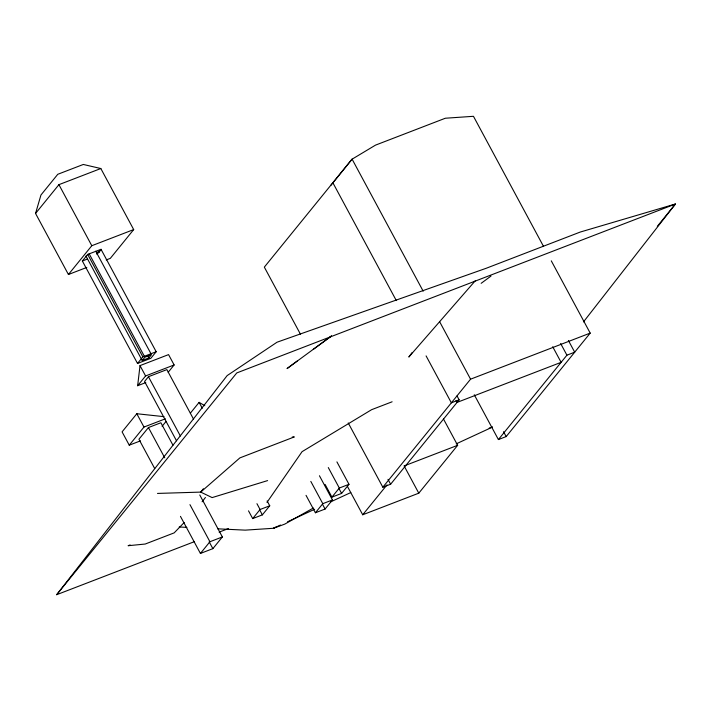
<?xml version="1.0" encoding="UTF-8"?>
<svg xmlns="http://www.w3.org/2000/svg" width="711" height="711" viewBox="0 0 711 711"><rect width="100%" height="100%" fill="white"/><g stroke="black" fill="none" stroke-linecap="round" stroke-linejoin="round"><path stroke-width="1.07" d="M145.808 382.58L137.65 385.726L140.014 365.605L168.56 354.611L174.133 364.956L168.178 372.288M86.822 267.416L68.425 274.499L35.55 213.442L40.954 195.001L57.769 174.293L83.303 164.463L100.82 168.525L133.695 229.582L110.321 258.36L106.232 259.933M266.981 502.393L302.068 451.663L371.604 409.687L392.117 401.786M412.087 352.62L408.816 357.038L475.215 280.845M202.093 501.788L205.426 497.487M194.29 541.702L56.684 594.698L227.165 375.586L277.032 342.213L486.164 268.287L580.292 232.035L675.45 203.986L583.473 321.914M203.408 488.715L200.715 492.101L157.495 493.425M35.55 213.442L58.924 184.656L100.82 168.525M68.425 274.499L91.799 245.713L133.695 229.582M82.36 261.008L87.702 254.431L101.024 249.303L156.18 351.741L150.839 358.308L137.516 363.445L82.36 261.008L87.489 259.035M97.025 254.236L101.024 249.303M137.516 363.445L142.858 356.869L156.18 351.741M142.218 360.495L144.866 357.233L151.479 354.682L148.83 357.944L142.218 360.495L85.978 256.04M137.65 385.726L145.586 375.95L174.133 364.956M193.561 419.197L166.872 369.613L148.448 376.714L144.573 381.487L176.506 440.784M164.019 416.655L136.805 413.74L122.079 431.87L129.251 445.184L140.467 440.864M330.846 185.367L352.105 159.166L375.497 145.133L445.353 118.23L473.464 116.302L543.4 246.184M129.251 445.184L143.978 427.053L165.387 418.806M172.969 445.202L160.882 422.752L148.439 427.551L138.929 439.247L154.696 468.531M162.099 426.307L166.116 421.356M190.379 413.135L199.124 402.364L204.812 405.723M56.684 594.698L236.763 372.937L675.45 203.986L657.302 226.338M180.452 516.355L200.422 553.442L209.923 541.738L222.365 536.947L199.773 494.98M200.422 553.442L212.865 548.652L222.365 536.947M248.521 510.845L252.689 518.595L260.075 509.503L269.745 505.779L267.132 500.935M252.689 518.595L262.359 514.871L269.745 505.779M306.032 495.345L315.408 512.764L322.794 503.672L332.464 499.949L319.435 475.748M325.114 484.449L331.93 497.131L339.316 488.039L348.985 484.315L336.916 461.883M315.408 512.764L325.078 509.04L332.464 499.949M331.93 497.131L341.609 493.407L348.985 484.315M348.23 422.938L382.838 487.213L470.566 379.176L590.201 333.103L551.283 260.839M347.448 486.422L362.717 514.773L387.006 484.858M382.838 487.213L390.623 484.218L459.146 399.831L457.04 395.929M362.717 514.773L418.788 493.176L457.653 445.317L443.442 418.921M474.273 394.765L498.402 439.567L566.925 355.18L574.701 352.185L568.391 340.471M498.402 439.567L506.179 436.572L590.201 333.103M184.185 522.523L174.168 532.877L145.204 544.039L128.113 545.719L130.149 544.937M100.811 249.988L97.256 252.832L97.318 254.289M297.154 361.081L287.04 368.574L331.406 336.019M481.16 283.325L490.981 276.072M313.338 349.332L331.495 335.983M97.478 252.423L100.1 250.779M275.406 527.207L273.477 528.282L245.215 530.139L217.708 528.824M313.364 508.018L284.747 524.123L273.477 528.282L280.507 525.038M287.537 521.794L314.644 509.263M330.713 501.842L350.79 492.563M456.213 443.851L492.359 427.142M459.146 399.831L451.361 402.826L426.085 355.891M219.121 532.139L228.435 528.557M489.168 428.146L492.27 426.947M404.639 465.732L457.653 445.317M267.603 480.6L212.127 497.593L200.715 492.101L239.883 457.893L294.301 436.936L292.212 437.025M96.607 252.974L99.336 252.378M179.199 526.993L186.904 527.366M560.632 343.493L566.925 355.18M552.723 346.746L561.112 362.334L457.049 402.408L455.991 400.462M503.557 431.693L506.179 436.572M423.178 291.172L352.061 159.086L264.332 267.123L300.513 334.321M439.505 321.479L470.566 379.176M332.855 182.736L396.303 300.575M404.052 465.803L418.788 493.176M387.993 479.338L390.623 484.218M328.295 467.562L339.316 488.039M338.978 488.528L341.609 493.407M310.814 481.409L322.794 503.672M322.474 504.197L325.078 509.04M256.947 503.69L260.075 509.503M259.755 510.027L262.359 514.871M199.124 402.364L202.28 408.23M95.763 251.214L150.954 353.705M58.924 184.656L91.799 245.713M147.781 355.998L148.83 357.944M89.151 253.756L144.342 356.255M87.702 254.431L142.858 356.869M148.448 376.714L180.381 436.012M140.014 365.605L145.586 375.95M148.439 427.551L164.73 457.804M189.953 504.65L209.923 541.738M209.185 541.818L212.865 548.652M136.805 413.74L143.978 427.053"/></g></svg>
